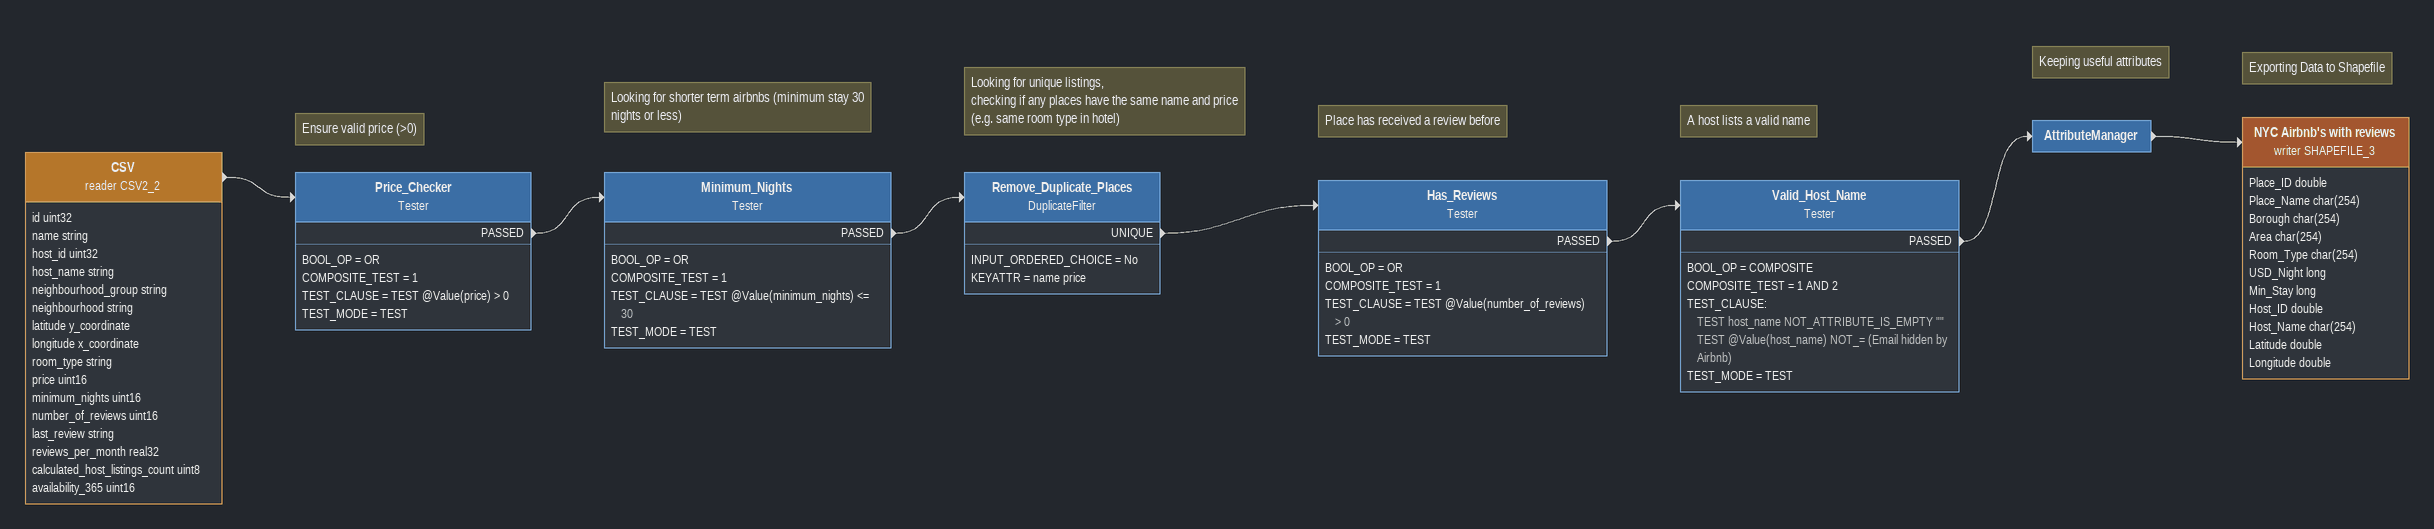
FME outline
CSV (reader CSV2_2)
    attributes: id uint32, name string, host_id uint32, host_name string, neighbourhood_group string, neighbourhood string, latitude y_coordinate, longitude x_coordinate, room_type string, price uint16, minimum_nights uint16, number_of_reviews uint16, last_review string, reviews_per_month real32, calculated_host_listings_count uint8, availability_365 uint16
    -> Price_Checker
Note: Ensure valid price (>0)
Price_Checker: Tester
    BOOL_OP = OR
    COMPOSITE_TEST = 1
    TEST_CLAUSE = TEST @Value(price) > 0
    TEST_MODE = TEST
    PASSED -> Minimum_Nights
Note: Looking for shorter term airbnbs (minimum stay 30 nights or less)
Minimum_Nights: Tester
    BOOL_OP = OR
    COMPOSITE_TEST = 1
    TEST_CLAUSE = TEST @Value(minimum_nights) <= 30
    TEST_MODE = TEST
    PASSED -> Remove_Duplicate_Places
Note: Looking for unique listings, / checking if any places have the same name and price (e.g. same room type in hotel)
Remove_Duplicate_Places: DuplicateFilter
    INPUT_ORDERED_CHOICE = No
    KEYATTR = name price
    UNIQUE -> Has_Reviews
Note: Place has received a review before
Has_Reviews: Tester
    BOOL_OP = OR
    COMPOSITE_TEST = 1
    TEST_CLAUSE = TEST @Value(number_of_reviews) > 0
    TEST_MODE = TEST
    PASSED -> Valid_Host_Name
Note: A host lists a valid name
Valid_Host_Name: Tester
    BOOL_OP = COMPOSITE
    COMPOSITE_TEST = 1 AND 2
    TEST_CLAUSE:
      TEST host_name NOT_ATTRIBUTE_IS_EMPTY ""
      TEST @Value(host_name) NOT_= (Email hidden by Airbnb)
    TEST_MODE = TEST
    PASSED -> AttributeManager
Note: Keeping useful attributes
AttributeManager
    -> NYC Airbnb's with reviews (writer SHAPEFILE_3)
Note: Exporting Data to Shapefile
NYC Airbnb's with reviews (writer SHAPEFILE_3)
    attributes: Place_ID double, Place_Name char(254), Borough char(254), Area char(254), Room_Type char(254), USD_Night long, Min_Stay long, Host_ID double, Host_Name char(254), Latitude double, Longitude double
